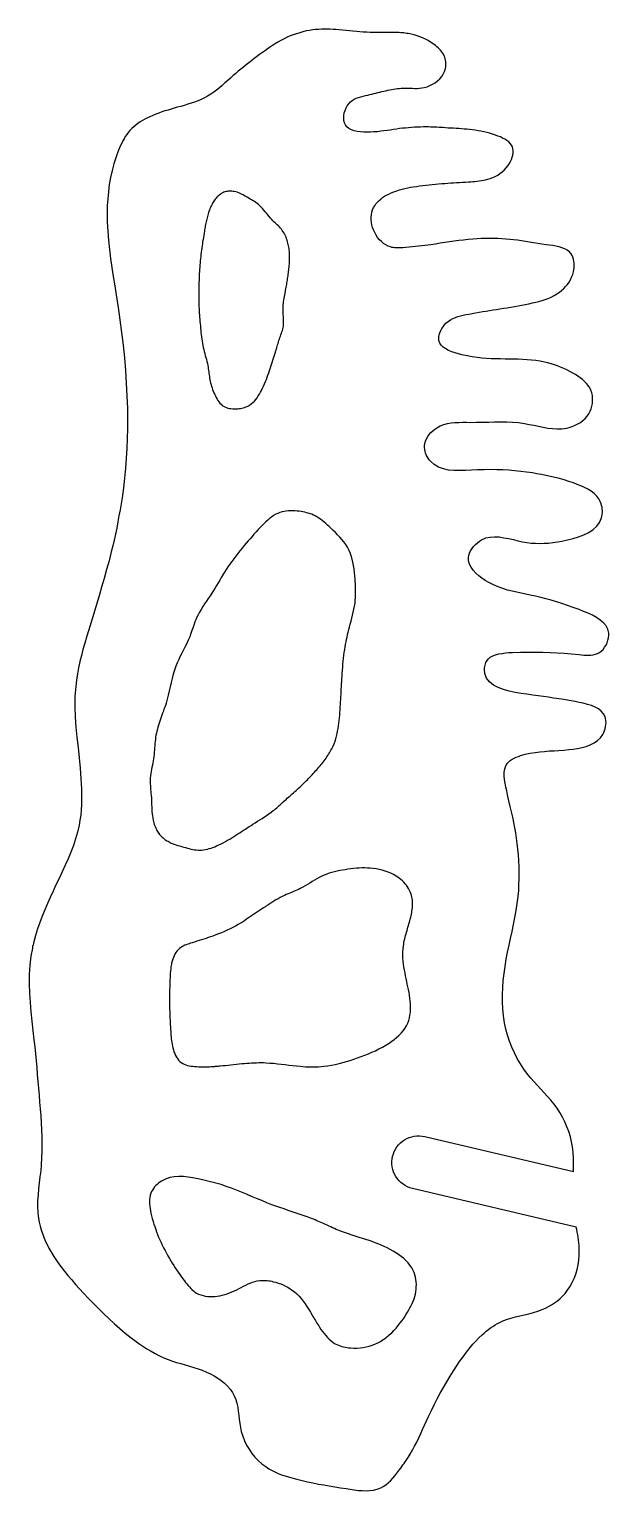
# Model space of a CAD drawing. Extents: x 0 to 940, y 0 to 559.
# Drawn here: x 692.6 to 757.6, y 393 to 556.9 of the extents above; entities that cross this region are included whole.
import ezdxf

# ---------------------------------------------------------------- set-up
doc = ezdxf.new("R2010")
doc.units = 0
doc.layers.add('CK_LEVEL_1', color=1, linetype='CONTINUOUS')

msp = doc.modelspace()

# ---------------------------------------------------------------- linework, layer by layer
at = {"layer": 'CK_LEVEL_1'}
msp.add_lwpolyline([(693.08, 454.59), (693.04, 454.41), (692.99, 454.24), (692.95, 454.06), (692.92, 453.88), (692.88, 453.7), (692.85, 453.52), (692.81, 453.34), (692.78, 453.17), (692.75, 452.99), (692.63, 451.96), (692.57, 450.93), (692.56, 449.89), (692.6, 448.84), (692.66, 447.8), (692.75, 446.74), (692.86, 445.69), (692.98, 444.64), (693.1, 443.59), (693.18, 442.81), (693.26, 442.03), (693.33, 441.26), (693.41, 440.49), (693.47, 439.71), (693.54, 438.94), (693.6, 438.17), (693.67, 437.4), (693.73, 436.62), (693.79, 435.85), (693.85, 435.07), (693.9, 434.29), (693.95, 433.51), (693.98, 432.73), (693.99, 431.94), (693.99, 431.16), (693.96, 430.38), (693.91, 429.59), (693.85, 428.92), (693.77, 428.25), (693.69, 427.57), (693.62, 426.9), (693.55, 426.23), (693.51, 425.56), (693.5, 424.9), (693.53, 424.24), (693.6, 423.58), (693.68, 423.15), (693.78, 422.72), (693.9, 422.3), (694.04, 421.88), (694.2, 421.46), (694.37, 421.05), (694.56, 420.65), (694.77, 420.25), (694.98, 419.86), (695.33, 419.29), (695.69, 418.74), (696.08, 418.21), (696.48, 417.68), (696.9, 417.17), (697.33, 416.67), (697.77, 416.18), (698.22, 415.69), (698.67, 415.21), (699.23, 414.61), (699.79, 414.03), (700.36, 413.45), (700.94, 412.88), (701.52, 412.32), (702.12, 411.77), (702.73, 411.23), (703.35, 410.71), (703.99, 410.2), (704.42, 409.87), (704.87, 409.55), (705.32, 409.24), (705.77, 408.95), (706.24, 408.67), (706.71, 408.41), (707.19, 408.16), (707.68, 407.94), (708.17, 407.74), (708.64, 407.58), (709.11, 407.43), (709.59, 407.29), (710.07, 407.15), (710.55, 407.02), (711.03, 406.87), (711.51, 406.72), (711.99, 406.54), (712.47, 406.34), (712.9, 406.14), (713.32, 405.91), (713.72, 405.66), (714.11, 405.39), (714.47, 405.09), (714.81, 404.77), (715.11, 404.43), (715.37, 404.07), (715.58, 403.68), (715.74, 403.28), (715.87, 402.85), (715.96, 402.42), (716.03, 401.97), (716.09, 401.51), (716.14, 401.05), (716.2, 400.58), (716.27, 400.12), (716.37, 399.67), (716.53, 399.14), (716.72, 398.64), (716.96, 398.15), (717.24, 397.68), (717.55, 397.23), (717.9, 396.81), (718.27, 396.42), (718.68, 396.06), (719.11, 395.74), (719.46, 395.51), (719.83, 395.31), (720.21, 395.12), (720.59, 394.95), (720.99, 394.8), (721.39, 394.67), (721.79, 394.54), (722.2, 394.43), (722.6, 394.32), (723.21, 394.17), (723.81, 394.04), (724.41, 393.91), (725.02, 393.79), (725.63, 393.68), (726.24, 393.58), (726.86, 393.48), (727.49, 393.37), (728.14, 393.27), (728.58, 393.2), (729.04, 393.14), (729.49, 393.08), (729.93, 393.05), (730.38, 393.03), (730.81, 393.05), (731.22, 393.11), (731.63, 393.2), (732.01, 393.35), (732.3, 393.51), (732.59, 393.7), (732.86, 393.92), (733.11, 394.16), (733.36, 394.43), (733.6, 394.71), (733.83, 394.99), (734.05, 395.29), (734.26, 395.58), (734.39, 395.76), (734.51, 395.93), (734.63, 396.1), (734.75, 396.27), (734.86, 396.44), (734.98, 396.61), (735.09, 396.78), (735.2, 396.96), (735.31, 397.13), (735.57, 397.58), (735.81, 398.03), (736.05, 398.5), (736.28, 398.97), (736.5, 399.44), (736.72, 399.92), (736.94, 400.4), (737.16, 400.88), (737.38, 401.35), (737.7, 402.02), (738.02, 402.68), (738.36, 403.33), (738.7, 403.98), (739.06, 404.62), (739.43, 405.25), (739.81, 405.88), (740.2, 406.5), (740.6, 407.12), (740.87, 407.52), (741.16, 407.92), (741.44, 408.32), (741.74, 408.71), (742.05, 409.09), (742.37, 409.46), (742.7, 409.82), (743.04, 410.17), (743.4, 410.51), (743.63, 410.72), (743.86, 410.92), (744.1, 411.11), (744.35, 411.29), (744.6, 411.46), (744.86, 411.63), (745.12, 411.78), (745.39, 411.92), (745.66, 412.05), (746.14, 412.24), (746.63, 412.4), (747.13, 412.54), (747.63, 412.66), (748.14, 412.77), (748.65, 412.89), (749.15, 413.02), (749.65, 413.17), (750.14, 413.35), (750.5, 413.51), (750.86, 413.69), (751.2, 413.89), (751.53, 414.11), (751.85, 414.35), (752.15, 414.61), (752.44, 414.88), (752.7, 415.17), (752.95, 415.48), (753.24, 415.91), (753.5, 416.37), (753.72, 416.84), (753.9, 417.34), (754.05, 417.85), (754.16, 418.36), (754.24, 418.88), (754.28, 419.41), (754.29, 419.93), (754.28, 420.24), (754.27, 420.54), (754.24, 420.84), (754.2, 421.13), (754.16, 421.43), (754.12, 421.73), (754.07, 422.02), (754.02, 422.32), (753.96, 422.61), (735.58, 426.92, -0.414214), (733.35, 430.53, -0.414214), (736.95, 432.76), (753.64, 428.85), (753.65, 429.09), (753.65, 429.33), (753.66, 429.57), (753.66, 429.81), (753.66, 430.05), (753.65, 430.29), (753.65, 430.53), (753.63, 430.77), (753.62, 431.01), (753.54, 431.59), (753.44, 432.17), (753.3, 432.74), (753.13, 433.31), (752.92, 433.86), (752.69, 434.41), (752.42, 434.93), (752.13, 435.44), (751.8, 435.93), (751.47, 436.38), (751.12, 436.82), (750.75, 437.24), (750.37, 437.65), (749.99, 438.06), (749.61, 438.47), (749.23, 438.88), (748.86, 439.31), (748.5, 439.74), (748.09, 440.31), (747.7, 440.9), (747.34, 441.51), (747.02, 442.14), (746.73, 442.78), (746.47, 443.44), (746.25, 444.12), (746.07, 444.8), (745.92, 445.49), (745.79, 446.28), (745.71, 447.07), (745.67, 447.86), (745.67, 448.66), (745.71, 449.46), (745.77, 450.25), (745.86, 451.05), (745.97, 451.84), (746.11, 452.63), (746.26, 453.42), (746.42, 454.2), (746.59, 454.98), (746.76, 455.75), (746.92, 456.53), (747.08, 457.31), (747.22, 458.1), (747.34, 458.88), (747.44, 459.68), (747.5, 460.34), (747.53, 461.01), (747.55, 461.67), (747.56, 462.34), (747.54, 463.01), (747.51, 463.67), (747.47, 464.33), (747.41, 464.98), (747.33, 465.62), (747.26, 466.21), (747.17, 466.8), (747.06, 467.38), (746.95, 467.97), (746.83, 468.56), (746.7, 469.16), (746.56, 469.78), (746.41, 470.42), (746.25, 471.08), (746.15, 471.51), (746.05, 471.94), (745.97, 472.38), (745.9, 472.8), (745.87, 473.21), (745.88, 473.61), (745.94, 473.98), (746.05, 474.31), (746.23, 474.61), (746.38, 474.78), (746.56, 474.93), (746.76, 475.06), (746.98, 475.18), (747.22, 475.29), (747.47, 475.39), (747.72, 475.47), (747.98, 475.55), (748.24, 475.62), (748.8, 475.74), (749.34, 475.83), (749.87, 475.9), (750.41, 475.95), (750.93, 475.99), (751.47, 476.02), (752.01, 476.05), (752.56, 476.09), (753.12, 476.14), (753.62, 476.2), (754.11, 476.27), (754.61, 476.38), (755.09, 476.51), (755.54, 476.68), (755.97, 476.89), (756.35, 477.15), (756.68, 477.47), (756.95, 477.85), (757.05, 478.05), (757.14, 478.27), (757.21, 478.49), (757.26, 478.72), (757.29, 478.95), (757.31, 479.18), (757.29, 479.4), (757.26, 479.62), (757.2, 479.82), (757.03, 480.16), (756.77, 480.46), (756.45, 480.7), (756.08, 480.91), (755.66, 481.08), (755.21, 481.22), (754.75, 481.34), (754.28, 481.44), (753.82, 481.53), (753.18, 481.65), (752.58, 481.75), (751.99, 481.85), (751.42, 481.93), (750.85, 482.02), (750.28, 482.1), (749.69, 482.18), (749.08, 482.26), (748.43, 482.35), (747.77, 482.45), (747.1, 482.56), (746.43, 482.7), (745.79, 482.87), (745.19, 483.1), (744.66, 483.38), (744.23, 483.73), (743.9, 484.16), (743.71, 484.68), (743.69, 484.83), (743.67, 484.99), (743.67, 485.14), (743.68, 485.3), (743.7, 485.46), (743.73, 485.61), (743.77, 485.76), (743.82, 485.9), (743.88, 486.03), (744.07, 486.29), (744.31, 486.5), (744.59, 486.66), (744.91, 486.79), (745.26, 486.88), (745.63, 486.94), (746.01, 486.99), (746.4, 487.02), (746.79, 487.04), (747.7, 487.07), (748.57, 487.09), (749.41, 487.09), (750.22, 487.08), (751.02, 487.05), (751.81, 487.01), (752.62, 486.95), (753.44, 486.88), (754.29, 486.8), (754.55, 486.78), (754.82, 486.75), (755.09, 486.74), (755.35, 486.74), (755.61, 486.75), (755.86, 486.78), (756.11, 486.84), (756.34, 486.92), (756.56, 487.04), (756.77, 487.2), (756.97, 487.39), (757.14, 487.62), (757.3, 487.87), (757.42, 488.13), (757.52, 488.4), (757.58, 488.68), (757.61, 488.95), (757.61, 489.22), (757.51, 489.64), (757.31, 490.03), (757.02, 490.37), (756.66, 490.68), (756.25, 490.96), (755.78, 491.21), (755.29, 491.44), (754.78, 491.65), (754.28, 491.84), (753.61, 492.09), (752.97, 492.31), (752.35, 492.52), (751.74, 492.72), (751.14, 492.9), (750.55, 493.06), (749.97, 493.21), (749.38, 493.35), (748.8, 493.48), (748.3, 493.58), (747.79, 493.68), (747.28, 493.79), (746.76, 493.91), (746.25, 494.04), (745.72, 494.2), (745.2, 494.39), (744.67, 494.62), (744.14, 494.89), (743.75, 495.12), (743.37, 495.38), (743.01, 495.65), (742.68, 495.95), (742.39, 496.27), (742.16, 496.6), (741.98, 496.95), (741.88, 497.31), (741.86, 497.68), (741.9, 497.93), (741.99, 498.19), (742.1, 498.45), (742.26, 498.69), (742.43, 498.93), (742.64, 499.15), (742.86, 499.35), (743.09, 499.52), (743.34, 499.67), (743.81, 499.88), (744.3, 499.98), (744.8, 500.02), (745.32, 499.99), (745.84, 499.91), (746.37, 499.81), (746.9, 499.69), (747.42, 499.56), (747.94, 499.45), (748.43, 499.37), (748.91, 499.31), (749.39, 499.28), (749.87, 499.27), (750.35, 499.28), (750.84, 499.31), (751.34, 499.37), (751.84, 499.44), (752.36, 499.53), (752.98, 499.66), (753.61, 499.81), (754.23, 500), (754.82, 500.23), (755.36, 500.5), (755.85, 500.82), (756.26, 501.2), (756.58, 501.63), (756.8, 502.14), (756.84, 502.32), (756.87, 502.52), (756.89, 502.72), (756.89, 502.92), (756.88, 503.12), (756.85, 503.32), (756.81, 503.51), (756.76, 503.7), (756.69, 503.88), (756.5, 504.25), (756.26, 504.57), (755.97, 504.86), (755.64, 505.11), (755.27, 505.34), (754.89, 505.55), (754.48, 505.73), (754.06, 505.89), (753.64, 506.05), (753.11, 506.22), (752.59, 506.38), (752.07, 506.53), (751.56, 506.66), (751.06, 506.79), (750.55, 506.9), (750.05, 506.99), (749.55, 507.08), (749.05, 507.17), (748.39, 507.26), (747.73, 507.35), (747.07, 507.41), (746.4, 507.47), (745.72, 507.51), (745.04, 507.53), (744.33, 507.54), (743.61, 507.53), (742.88, 507.51), (742.22, 507.48), (741.56, 507.44), (740.9, 507.43), (740.26, 507.44), (739.64, 507.5), (739.05, 507.62), (738.51, 507.82), (738.02, 508.1), (737.59, 508.49), (737.46, 508.65), (737.34, 508.82), (737.23, 509), (737.13, 509.2), (737.05, 509.39), (736.99, 509.6), (736.95, 509.8), (736.92, 510.01), (736.92, 510.22), (736.96, 510.49), (737.04, 510.75), (737.15, 511.01), (737.29, 511.25), (737.46, 511.49), (737.65, 511.7), (737.86, 511.9), (738.08, 512.08), (738.32, 512.24), (738.7, 512.44), (739.09, 512.6), (739.5, 512.7), (739.91, 512.78), (740.34, 512.82), (740.77, 512.84), (741.2, 512.85), (741.63, 512.85), (742.07, 512.84), (742.76, 512.85), (743.45, 512.86), (744.13, 512.88), (744.8, 512.9), (745.47, 512.9), (746.15, 512.89), (746.81, 512.86), (747.48, 512.81), (748.15, 512.72), (748.67, 512.62), (749.19, 512.52), (749.71, 512.41), (750.23, 512.3), (750.76, 512.21), (751.28, 512.15), (751.8, 512.12), (752.33, 512.13), (752.85, 512.2), (753.18, 512.28), (753.51, 512.38), (753.83, 512.51), (754.14, 512.66), (754.43, 512.84), (754.71, 513.04), (754.96, 513.27), (755.18, 513.53), (755.38, 513.81), (755.52, 514.08), (755.63, 514.36), (755.72, 514.66), (755.78, 514.96), (755.8, 515.26), (755.8, 515.57), (755.77, 515.87), (755.71, 516.16), (755.61, 516.44), (755.48, 516.71), (755.31, 516.97), (755.12, 517.21), (754.9, 517.44), (754.67, 517.65), (754.41, 517.85), (754.14, 518.03), (753.87, 518.21), (753.59, 518.37), (753.24, 518.56), (752.9, 518.74), (752.55, 518.9), (752.2, 519.05), (751.85, 519.18), (751.5, 519.31), (751.14, 519.42), (750.77, 519.52), (750.41, 519.6), (749.92, 519.69), (749.43, 519.77), (748.94, 519.82), (748.44, 519.87), (747.95, 519.9), (747.45, 519.92), (746.96, 519.93), (746.47, 519.94), (745.98, 519.94), (745.46, 519.95), (744.94, 519.96), (744.42, 519.97), (743.9, 520), (743.38, 520.04), (742.84, 520.1), (742.29, 520.18), (741.72, 520.29), (741.12, 520.42), (740.74, 520.52), (740.36, 520.63), (739.99, 520.76), (739.64, 520.91), (739.32, 521.08), (739.04, 521.27), (738.81, 521.49), (738.65, 521.74), (738.55, 522.01), (738.52, 522.22), (738.53, 522.44), (738.58, 522.67), (738.65, 522.9), (738.75, 523.13), (738.87, 523.36), (739.01, 523.57), (739.17, 523.77), (739.34, 523.96), (739.58, 524.17), (739.84, 524.34), (740.11, 524.49), (740.39, 524.61), (740.68, 524.71), (740.98, 524.8), (741.28, 524.87), (741.58, 524.93), (741.89, 524.98), (742.28, 525.06), (742.67, 525.12), (743.07, 525.19), (743.46, 525.26), (743.84, 525.32), (744.23, 525.39), (744.62, 525.45), (745.01, 525.51), (745.39, 525.57), (745.8, 525.64), (746.21, 525.7), (746.61, 525.77), (747.02, 525.83), (747.43, 525.9), (747.84, 525.98), (748.24, 526.05), (748.65, 526.14), (749.06, 526.23), (749.42, 526.31), (749.77, 526.41), (750.12, 526.51), (750.47, 526.63), (750.81, 526.75), (751.14, 526.9), (751.47, 527.06), (751.78, 527.24), (752.08, 527.44), (752.32, 527.63), (752.55, 527.84), (752.77, 528.06), (752.97, 528.3), (753.15, 528.56), (753.31, 528.83), (753.44, 529.11), (753.56, 529.41), (753.64, 529.72), (753.69, 529.96), (753.72, 530.21), (753.73, 530.45), (753.72, 530.69), (753.7, 530.93), (753.65, 531.15), (753.59, 531.37), (753.5, 531.57), (753.39, 531.75), (753.19, 531.98), (752.95, 532.16), (752.67, 532.31), (752.36, 532.43), (752.03, 532.52), (751.68, 532.6), (751.33, 532.66), (750.96, 532.71), (750.6, 532.76), (750.11, 532.83), (749.63, 532.91), (749.17, 532.98), (748.71, 533.05), (748.26, 533.13), (747.82, 533.19), (747.38, 533.26), (746.93, 533.32), (746.49, 533.36), (746.04, 533.4), (745.59, 533.44), (745.14, 533.46), (744.68, 533.47), (744.22, 533.47), (743.76, 533.47), (743.29, 533.45), (742.83, 533.43), (742.37, 533.4), (741.84, 533.35), (741.31, 533.29), (740.79, 533.23), (740.26, 533.15), (739.74, 533.08), (739.22, 533), (738.69, 532.92), (738.17, 532.84), (737.65, 532.76), (737.31, 532.71), (736.96, 532.67), (736.61, 532.63), (736.26, 532.59), (735.91, 532.55), (735.56, 532.52), (735.21, 532.48), (734.85, 532.46), (734.49, 532.43), (734.34, 532.43), (734.18, 532.42), (734.03, 532.41), (733.87, 532.41), (733.72, 532.42), (733.57, 532.43), (733.42, 532.45), (733.27, 532.47), (733.12, 532.51), (732.84, 532.61), (732.58, 532.74), (732.33, 532.91), (732.09, 533.11), (731.87, 533.33), (731.67, 533.58), (731.49, 533.84), (731.34, 534.12), (731.2, 534.42), (731.11, 534.7), (731.03, 534.99), (730.98, 535.27), (730.95, 535.56), (730.95, 535.85), (730.97, 536.13), (731.03, 536.41), (731.1, 536.67), (731.21, 536.93), (731.34, 537.14), (731.48, 537.35), (731.65, 537.54), (731.83, 537.72), (732.02, 537.89), (732.23, 538.05), (732.45, 538.19), (732.68, 538.33), (732.91, 538.45), (733.2, 538.59), (733.5, 538.71), (733.81, 538.82), (734.11, 538.92), (734.42, 539), (734.73, 539.08), (735.04, 539.14), (735.36, 539.2), (735.67, 539.25), (736.03, 539.31), (736.38, 539.36), (736.73, 539.41), (737.09, 539.45), (737.45, 539.49), (737.8, 539.53), (738.16, 539.56), (738.51, 539.59), (738.87, 539.62), (739.2, 539.64), (739.53, 539.66), (739.87, 539.69), (740.2, 539.71), (740.53, 539.73), (740.86, 539.75), (741.2, 539.77), (741.53, 539.79), (741.86, 539.81), (742.11, 539.83), (742.35, 539.85), (742.59, 539.87), (742.83, 539.89), (743.07, 539.92), (743.31, 539.96), (743.55, 540), (743.78, 540.05), (744.02, 540.11), (744.31, 540.2), (744.59, 540.31), (744.87, 540.43), (745.14, 540.58), (745.4, 540.74), (745.65, 540.93), (745.88, 541.14), (746.1, 541.37), (746.3, 541.63), (746.44, 541.85), (746.57, 542.08), (746.68, 542.32), (746.77, 542.57), (746.84, 542.81), (746.88, 543.05), (746.89, 543.29), (746.86, 543.52), (746.8, 543.73), (746.7, 543.94), (746.55, 544.13), (746.38, 544.3), (746.17, 544.46), (745.94, 544.6), (745.69, 544.73), (745.44, 544.85), (745.17, 544.95), (744.9, 545.05), (744.57, 545.16), (744.23, 545.26), (743.91, 545.35), (743.58, 545.42), (743.26, 545.49), (742.94, 545.55), (742.62, 545.6), (742.3, 545.64), (741.98, 545.68), (741.69, 545.71), (741.39, 545.74), (741.09, 545.76), (740.79, 545.78), (740.48, 545.8), (740.18, 545.82), (739.88, 545.84), (739.57, 545.85), (739.27, 545.87), (739.03, 545.89), (738.8, 545.9), (738.56, 545.91), (738.33, 545.93), (738.09, 545.94), (737.85, 545.95), (737.62, 545.96), (737.38, 545.97), (737.14, 545.97), (736.81, 545.97), (736.47, 545.96), (736.13, 545.95), (735.79, 545.93), (735.46, 545.91), (735.12, 545.88), (734.79, 545.85), (734.47, 545.82), (734.14, 545.78), (733.79, 545.73), (733.44, 545.68), (733.09, 545.62), (732.74, 545.57), (732.38, 545.52), (732.01, 545.48), (731.64, 545.44), (731.25, 545.41), (730.85, 545.39), (730.48, 545.38), (730.11, 545.39), (729.74, 545.41), (729.38, 545.46), (729.04, 545.53), (728.73, 545.64), (728.45, 545.78), (728.22, 545.97), (728.05, 546.2), (727.95, 546.43), (727.89, 546.68), (727.87, 546.96), (727.88, 547.25), (727.93, 547.54), (728.01, 547.82), (728.12, 548.1), (728.26, 548.35), (728.43, 548.58), (728.61, 548.77), (728.82, 548.93), (729.04, 549.07), (729.27, 549.18), (729.52, 549.28), (729.78, 549.36), (730.04, 549.43), (730.3, 549.49), (730.56, 549.55), (730.79, 549.6), (731.02, 549.66), (731.25, 549.71), (731.47, 549.77), (731.7, 549.82), (731.92, 549.88), (732.14, 549.93), (732.37, 549.98), (732.59, 550.03), (732.8, 550.08), (733.02, 550.13), (733.23, 550.17), (733.45, 550.21), (733.66, 550.24), (733.88, 550.27), (734.09, 550.3), (734.31, 550.31), (734.53, 550.33), (734.79, 550.33), (735.05, 550.32), (735.31, 550.32), (735.58, 550.31), (735.84, 550.3), (736.1, 550.3), (736.36, 550.32), (736.62, 550.35), (736.89, 550.39), (737.21, 550.48), (737.53, 550.6), (737.84, 550.75), (738.13, 550.93), (738.4, 551.13), (738.65, 551.37), (738.86, 551.62), (739.04, 551.9), (739.18, 552.2), (739.24, 552.38), (739.29, 552.55), (739.32, 552.73), (739.33, 552.91), (739.34, 553.09), (739.32, 553.27), (739.3, 553.45), (739.26, 553.62), (739.21, 553.79), (739.14, 553.96), (739.05, 554.13), (738.95, 554.28), (738.84, 554.43), (738.72, 554.58), (738.59, 554.72), (738.46, 554.85), (738.32, 554.97), (738.17, 555.1), (737.9, 555.3), (737.62, 555.49), (737.33, 555.67), (737.03, 555.82), (736.72, 555.96), (736.41, 556.09), (736.1, 556.2), (735.78, 556.29), (735.45, 556.37), (735.28, 556.4), (735.11, 556.44), (734.94, 556.46), (734.77, 556.49), (734.6, 556.51), (734.43, 556.52), (734.26, 556.54), (734.08, 556.55), (733.91, 556.56), (733.57, 556.57), (733.23, 556.58), (732.89, 556.58), (732.55, 556.58), (732.21, 556.57), (731.87, 556.57), (731.52, 556.57), (731.18, 556.57), (730.84, 556.58), (730.45, 556.59), (730.06, 556.61), (729.67, 556.64), (729.29, 556.68), (728.9, 556.71), (728.51, 556.75), (728.12, 556.79), (727.73, 556.82), (727.33, 556.86), (727.01, 556.88), (726.68, 556.9), (726.35, 556.92), (726.02, 556.93), (725.7, 556.93), (725.37, 556.92), (725.04, 556.91), (724.71, 556.88), (724.39, 556.85), (724.02, 556.79), (723.65, 556.73), (723.28, 556.64), (722.92, 556.54), (722.56, 556.43), (722.2, 556.31), (721.85, 556.17), (721.5, 556.02), (721.16, 555.86), (720.8, 555.67), (720.45, 555.47), (720.1, 555.25), (719.75, 555.03), (719.41, 554.8), (719.08, 554.56), (718.75, 554.32), (718.42, 554.08), (718.09, 553.83), (717.79, 553.61), (717.5, 553.38), (717.2, 553.15), (716.9, 552.92), (716.61, 552.69), (716.32, 552.45), (716.03, 552.22), (715.74, 551.97), (715.45, 551.73), (715.15, 551.45), (714.84, 551.18), (714.53, 550.9), (714.22, 550.63), (713.91, 550.36), (713.6, 550.1), (713.27, 549.86), (712.94, 549.63), (712.59, 549.41), (712.24, 549.22), (711.88, 549.05), (711.51, 548.9), (711.13, 548.76), (710.75, 548.63), (710.36, 548.51), (709.97, 548.39), (709.58, 548.28), (709.18, 548.17), (708.83, 548.08), (708.48, 547.98), (708.14, 547.87), (707.79, 547.77), (707.45, 547.65), (707.11, 547.53), (706.77, 547.4), (706.43, 547.27), (706.1, 547.12), (705.83, 546.99), (705.55, 546.84), (705.29, 546.69), (705.03, 546.53), (704.77, 546.36), (704.53, 546.17), (704.29, 545.98), (704.07, 545.78), (703.86, 545.56), (703.68, 545.34), (703.51, 545.12), (703.35, 544.89), (703.21, 544.65), (703.07, 544.4), (702.94, 544.14), (702.81, 543.89), (702.7, 543.63), (702.59, 543.36), (702.31, 542.61), (702.06, 541.84), (701.86, 541.07), (701.69, 540.29), (701.55, 539.5), (701.45, 538.71), (701.37, 537.92), (701.33, 537.12), (701.31, 536.32), (701.33, 535.3), (701.38, 534.28), (701.46, 533.26), (701.57, 532.24), (701.7, 531.22), (701.84, 530.2), (702, 529.19), (702.16, 528.17), (702.32, 527.16), (702.53, 525.74), (702.73, 524.33), (702.92, 522.91), (703.09, 521.49), (703.24, 520.07), (703.36, 518.65), (703.46, 517.23), (703.53, 515.81), (703.58, 514.38), (703.59, 513.27), (703.59, 512.16), (703.56, 511.04), (703.51, 509.93), (703.45, 508.82), (703.36, 507.71), (703.25, 506.6), (703.13, 505.49), (702.98, 504.39), (702.87, 503.71), (702.76, 503.03), (702.64, 502.35), (702.52, 501.67), (702.38, 500.99), (702.24, 500.32), (702.09, 499.65), (701.94, 498.98), (701.77, 498.31), (701.52, 497.32), (701.25, 496.33), (700.98, 495.35), (700.69, 494.36), (700.4, 493.38), (700.1, 492.4), (699.8, 491.42), (699.5, 490.43), (699.2, 489.45), (699, 488.76), (698.8, 488.08), (698.6, 487.39), (698.42, 486.7), (698.25, 486.01), (698.1, 485.32), (697.97, 484.63), (697.86, 483.93), (697.78, 483.24), (697.7, 482.1), (697.69, 480.96), (697.73, 479.82), (697.81, 478.68), (697.92, 477.53), (698.04, 476.38), (698.16, 475.22), (698.28, 474.07), (698.37, 472.91), (698.41, 472.32), (698.44, 471.73), (698.45, 471.14), (698.45, 470.55), (698.43, 469.96), (698.4, 469.38), (698.34, 468.8), (698.26, 468.23), (698.16, 467.66), (697.99, 466.89), (697.77, 466.13), (697.52, 465.38), (697.23, 464.64), (696.93, 463.9), (696.6, 463.17), (696.26, 462.43), (695.91, 461.71), (695.56, 460.98), (695.24, 460.28), (694.91, 459.58), (694.6, 458.87), (694.3, 458.17), (694.01, 457.46), (693.75, 456.75), (693.5, 456.03), (693.28, 455.31), (693.08, 454.59)], format="xyb", close=True, dxfattribs=at)
for points in [[(711.68, 530), (711.67, 529.76), (711.65, 529.51), (711.64, 529.27), (711.63, 529.03), (711.62, 528.78), (711.61, 528.54), (711.6, 528.29), (711.6, 528.05), (711.59, 527.81), (711.59, 527.56), (711.59, 527.32), (711.59, 527.07), (711.59, 526.83), (711.59, 526.58), (711.6, 526.34), (711.6, 526.09), (711.61, 525.85), (711.62, 525.6), (711.64, 525.36), (711.65, 525.12), (711.67, 524.87), (711.68, 524.63), (711.7, 524.38), (711.72, 524.14), (711.74, 523.9), (711.77, 523.65), (711.79, 523.41), (711.81, 523.16), (711.84, 522.92), (711.86, 522.68), (711.89, 522.44), (711.93, 522.19), (711.96, 521.95), (712, 521.71), (712.05, 521.47), (712.1, 521.24), (712.15, 521.01), (712.21, 520.79), (712.27, 520.56), (712.33, 520.34), (712.39, 520.11), (712.45, 519.89), (712.51, 519.66), (712.56, 519.44), (712.6, 519.21), (712.63, 519.04), (712.66, 518.86), (712.69, 518.68), (712.71, 518.51), (712.73, 518.33), (712.76, 518.16), (712.78, 517.98), (712.81, 517.81), (712.84, 517.63), (712.88, 517.44), (712.92, 517.26), (712.97, 517.07), (713.03, 516.89), (713.09, 516.7), (713.15, 516.52), (713.22, 516.34), (713.3, 516.16), (713.38, 515.97), (713.46, 515.8), (713.55, 515.63), (713.65, 515.46), (713.75, 515.3), (713.85, 515.15), (713.97, 515), (714.1, 514.87), (714.23, 514.75), (714.38, 514.65), (714.53, 514.57), (714.69, 514.5), (714.86, 514.44), (715.03, 514.4), (715.21, 514.38), (715.4, 514.36), (715.58, 514.36), (715.77, 514.36), (715.96, 514.37), (716.12, 514.39), (716.28, 514.41), (716.43, 514.44), (716.58, 514.48), (716.73, 514.52), (716.88, 514.58), (717.02, 514.63), (717.16, 514.7), (717.29, 514.78), (717.48, 514.91), (717.66, 515.06), (717.83, 515.22), (717.99, 515.4), (718.13, 515.59), (718.27, 515.8), (718.4, 516), (718.52, 516.22), (718.64, 516.43), (718.76, 516.68), (718.87, 516.92), (718.98, 517.16), (719.08, 517.41), (719.18, 517.66), (719.27, 517.9), (719.36, 518.15), (719.45, 518.4), (719.53, 518.65), (719.61, 518.88), (719.69, 519.11), (719.77, 519.34), (719.84, 519.57), (719.92, 519.8), (719.99, 520.03), (720.06, 520.26), (720.13, 520.5), (720.2, 520.73), (720.25, 520.89), (720.3, 521.05), (720.34, 521.22), (720.39, 521.38), (720.44, 521.54), (720.49, 521.7), (720.54, 521.86), (720.59, 522.03), (720.65, 522.19), (720.7, 522.35), (720.76, 522.51), (720.82, 522.67), (720.88, 522.83), (720.93, 522.99), (720.98, 523.15), (721.03, 523.31), (721.06, 523.48), (721.09, 523.64), (721.11, 523.85), (721.12, 524.07), (721.12, 524.28), (721.11, 524.5), (721.09, 524.72), (721.08, 524.93), (721.06, 525.15), (721.05, 525.37), (721.05, 525.59), (721.05, 525.78), (721.07, 525.98), (721.09, 526.18), (721.11, 526.37), (721.14, 526.57), (721.17, 526.76), (721.21, 526.96), (721.25, 527.15), (721.28, 527.34), (721.31, 527.5), (721.34, 527.67), (721.37, 527.83), (721.4, 527.99), (721.43, 528.15), (721.46, 528.31), (721.48, 528.48), (721.51, 528.64), (721.54, 528.8), (721.56, 528.96), (721.59, 529.12), (721.61, 529.28), (721.64, 529.45), (721.66, 529.61), (721.68, 529.77), (721.7, 529.93), (721.72, 530.1), (721.74, 530.26), (721.75, 530.42), (721.77, 530.58), (721.78, 530.74), (721.79, 530.9), (721.79, 531.06), (721.79, 531.22), (721.79, 531.38), (721.79, 531.54), (721.78, 531.7), (721.78, 531.86), (721.76, 532.02), (721.75, 532.17), (721.73, 532.33), (721.7, 532.48), (721.67, 532.64), (721.64, 532.79), (721.6, 532.94), (721.56, 533.09), (721.51, 533.26), (721.45, 533.43), (721.39, 533.6), (721.32, 533.76), (721.24, 533.92), (721.16, 534.07), (721.07, 534.22), (720.97, 534.36), (720.87, 534.5), (720.76, 534.63), (720.65, 534.76), (720.53, 534.88), (720.41, 534.99), (720.28, 535.11), (720.16, 535.23), (720.03, 535.34), (719.91, 535.46), (719.79, 535.58), (719.64, 535.75), (719.49, 535.93), (719.34, 536.11), (719.2, 536.29), (719.06, 536.47), (718.91, 536.65), (718.76, 536.82), (718.61, 536.99), (718.44, 537.14), (718.3, 537.27), (718.16, 537.38), (718.01, 537.49), (717.85, 537.6), (717.69, 537.7), (717.53, 537.8), (717.37, 537.89), (717.2, 537.99), (717.04, 538.08), (716.88, 538.17), (716.72, 538.26), (716.56, 538.35), (716.4, 538.43), (716.24, 538.51), (716.08, 538.58), (715.91, 538.64), (715.74, 538.69), (715.56, 538.73), (715.44, 538.75), (715.31, 538.77), (715.18, 538.77), (715.04, 538.77), (714.91, 538.76), (714.78, 538.75), (714.66, 538.72), (714.53, 538.69), (714.41, 538.65), (714.3, 538.6), (714.19, 538.54), (714.09, 538.48), (713.98, 538.41), (713.89, 538.33), (713.79, 538.25), (713.7, 538.17), (713.62, 538.08), (713.54, 537.99), (713.45, 537.88), (713.37, 537.77), (713.29, 537.66), (713.22, 537.54), (713.15, 537.42), (713.08, 537.3), (713.02, 537.18), (712.96, 537.05), (712.91, 536.93), (712.85, 536.79), (712.79, 536.65), (712.74, 536.51), (712.69, 536.36), (712.65, 536.22), (712.6, 536.08), (712.56, 535.93), (712.52, 535.78), (712.48, 535.64), (712.45, 535.49), (712.42, 535.34), (712.38, 535.19), (712.36, 535.04), (712.33, 534.89), (712.3, 534.74), (712.27, 534.59), (712.25, 534.43), (712.22, 534.28), (712.19, 534.05), (712.15, 533.81), (712.11, 533.58), (712.07, 533.34), (712.03, 533.11), (712, 532.87), (711.96, 532.64), (711.93, 532.4), (711.9, 532.16), (711.87, 531.92), (711.84, 531.68), (711.81, 531.44), (711.79, 531.2), (711.76, 530.96), (711.74, 530.72), (711.72, 530.48), (711.7, 530.24), (711.68, 530)], [(727.53, 481.78), (727.54, 482.07), (727.56, 482.35), (727.57, 482.64), (727.59, 482.93), (727.61, 483.22), (727.62, 483.51), (727.64, 483.8), (727.66, 484.09), (727.68, 484.38), (727.7, 484.71), (727.72, 485.05), (727.75, 485.38), (727.78, 485.72), (727.81, 486.05), (727.84, 486.38), (727.88, 486.72), (727.93, 487.05), (727.98, 487.38), (728.02, 487.66), (728.07, 487.94), (728.13, 488.22), (728.18, 488.49), (728.24, 488.77), (728.3, 489.05), (728.37, 489.33), (728.44, 489.6), (728.51, 489.88), (728.6, 490.22), (728.68, 490.55), (728.77, 490.89), (728.86, 491.23), (728.94, 491.56), (729.01, 491.9), (729.07, 492.24), (729.13, 492.58), (729.16, 492.92), (729.18, 493.17), (729.2, 493.43), (729.2, 493.69), (729.2, 493.95), (729.19, 494.21), (729.18, 494.47), (729.17, 494.73), (729.15, 494.99), (729.13, 495.25), (729.1, 495.64), (729.07, 496.02), (729.03, 496.4), (728.97, 496.78), (728.9, 497.16), (728.82, 497.52), (728.71, 497.88), (728.59, 498.23), (728.44, 498.56), (728.27, 498.86), (728.09, 499.15), (727.88, 499.43), (727.66, 499.7), (727.43, 499.97), (727.18, 500.22), (726.93, 500.48), (726.67, 500.73), (726.41, 500.97), (726.22, 501.15), (726.04, 501.32), (725.85, 501.49), (725.66, 501.66), (725.46, 501.82), (725.27, 501.97), (725.06, 502.11), (724.85, 502.24), (724.64, 502.36), (724.46, 502.45), (724.27, 502.53), (724.08, 502.6), (723.88, 502.66), (723.68, 502.71), (723.48, 502.76), (723.28, 502.8), (723.07, 502.84), (722.86, 502.87), (722.62, 502.9), (722.37, 502.92), (722.13, 502.93), (721.89, 502.93), (721.64, 502.92), (721.4, 502.9), (721.17, 502.86), (720.94, 502.81), (720.71, 502.74), (720.46, 502.64), (720.23, 502.53), (719.99, 502.39), (719.77, 502.23), (719.55, 502.07), (719.34, 501.89), (719.13, 501.7), (718.93, 501.51), (718.73, 501.32), (718.49, 501.07), (718.25, 500.82), (718.02, 500.57), (717.79, 500.31), (717.57, 500.06), (717.35, 499.8), (717.13, 499.54), (716.91, 499.28), (716.69, 499.02), (716.46, 498.73), (716.22, 498.44), (715.98, 498.15), (715.75, 497.85), (715.52, 497.55), (715.29, 497.25), (715.07, 496.95), (714.86, 496.64), (714.65, 496.33), (714.47, 496.04), (714.29, 495.75), (714.11, 495.45), (713.94, 495.16), (713.77, 494.86), (713.59, 494.56), (713.42, 494.27), (713.24, 493.98), (713.06, 493.69), (712.86, 493.38), (712.66, 493.08), (712.45, 492.78), (712.25, 492.48), (712.05, 492.18), (711.86, 491.87), (711.68, 491.56), (711.51, 491.25), (711.35, 490.93), (711.25, 490.7), (711.16, 490.46), (711.08, 490.23), (710.99, 489.99), (710.91, 489.76), (710.83, 489.52), (710.75, 489.28), (710.67, 489.04), (710.58, 488.81), (710.42, 488.43), (710.25, 488.06), (710.07, 487.7), (709.89, 487.33), (709.7, 486.97), (709.52, 486.61), (709.34, 486.24), (709.17, 485.87), (709.02, 485.5), (708.86, 485.05), (708.73, 484.59), (708.6, 484.13), (708.49, 483.66), (708.38, 483.2), (708.28, 482.73), (708.17, 482.26), (708.05, 481.8), (707.92, 481.34), (707.85, 481.11), (707.77, 480.89), (707.69, 480.67), (707.62, 480.44), (707.54, 480.22), (707.45, 480), (707.37, 479.78), (707.3, 479.56), (707.22, 479.33), (707.14, 479.11), (707.07, 478.89), (707.01, 478.67), (706.95, 478.44), (706.89, 478.21), (706.84, 477.99), (706.79, 477.76), (706.75, 477.53), (706.72, 477.3), (706.69, 477.06), (706.67, 476.82), (706.65, 476.58), (706.63, 476.34), (706.62, 476.1), (706.6, 475.85), (706.58, 475.61), (706.56, 475.37), (706.52, 475.13), (706.48, 474.89), (706.44, 474.65), (706.39, 474.41), (706.34, 474.17), (706.29, 473.93), (706.24, 473.69), (706.2, 473.46), (706.17, 473.22), (706.14, 472.98), (706.13, 472.76), (706.13, 472.54), (706.14, 472.32), (706.16, 472.1), (706.17, 471.88), (706.19, 471.66), (706.21, 471.44), (706.23, 471.22), (706.25, 471), (706.27, 470.75), (706.28, 470.49), (706.29, 470.23), (706.3, 469.97), (706.31, 469.72), (706.32, 469.46), (706.34, 469.21), (706.36, 468.95), (706.39, 468.7), (706.42, 468.54), (706.45, 468.38), (706.48, 468.23), (706.52, 468.07), (706.56, 467.92), (706.6, 467.76), (706.66, 467.61), (706.72, 467.46), (706.78, 467.32), (706.84, 467.2), (706.9, 467.08), (706.97, 466.97), (707.05, 466.85), (707.12, 466.74), (707.2, 466.64), (707.29, 466.53), (707.38, 466.44), (707.47, 466.34), (707.58, 466.25), (707.68, 466.16), (707.79, 466.08), (707.9, 466), (708.02, 465.93), (708.14, 465.86), (708.26, 465.79), (708.38, 465.73), (708.5, 465.67), (708.65, 465.61), (708.81, 465.55), (708.96, 465.49), (709.12, 465.44), (709.27, 465.39), (709.43, 465.35), (709.59, 465.3), (709.75, 465.26), (709.91, 465.21), (710.11, 465.16), (710.31, 465.1), (710.51, 465.05), (710.71, 465), (710.91, 464.96), (711.11, 464.92), (711.31, 464.9), (711.51, 464.88), (711.72, 464.87), (711.93, 464.88), (712.14, 464.9), (712.35, 464.94), (712.56, 464.98), (712.77, 465.04), (712.98, 465.1), (713.19, 465.17), (713.39, 465.25), (713.59, 465.34), (713.85, 465.46), (714.1, 465.58), (714.35, 465.71), (714.59, 465.84), (714.83, 465.98), (715.07, 466.12), (715.3, 466.27), (715.54, 466.41), (715.77, 466.56), (715.98, 466.7), (716.19, 466.83), (716.4, 466.97), (716.61, 467.11), (716.82, 467.24), (717.03, 467.38), (717.25, 467.51), (717.46, 467.65), (717.67, 467.78), (717.93, 467.94), (718.19, 468.11), (718.45, 468.27), (718.71, 468.43), (718.96, 468.6), (719.21, 468.76), (719.46, 468.94), (719.71, 469.12), (719.95, 469.3), (720.08, 469.41), (720.21, 469.52), (720.34, 469.63), (720.47, 469.74), (720.6, 469.86), (720.73, 469.97), (720.85, 470.08), (720.98, 470.2), (721.11, 470.31), (721.25, 470.44), (721.39, 470.56), (721.53, 470.69), (721.67, 470.81), (721.81, 470.93), (721.95, 471.06), (722.09, 471.18), (722.23, 471.3), (722.37, 471.43), (722.51, 471.56), (722.65, 471.69), (722.8, 471.82), (722.94, 471.95), (723.08, 472.09), (723.22, 472.22), (723.36, 472.36), (723.5, 472.49), (723.64, 472.63), (723.78, 472.76), (723.91, 472.9), (724.05, 473.04), (724.18, 473.18), (724.32, 473.32), (724.45, 473.46), (724.58, 473.6), (724.71, 473.75), (724.84, 473.89), (724.96, 474.03), (725.08, 474.17), (725.2, 474.31), (725.32, 474.46), (725.43, 474.6), (725.55, 474.75), (725.66, 474.9), (725.77, 475.05), (725.88, 475.2), (725.98, 475.34), (726.07, 475.48), (726.17, 475.62), (726.26, 475.77), (726.35, 475.92), (726.43, 476.07), (726.52, 476.22), (726.59, 476.37), (726.67, 476.52), (726.78, 476.8), (726.89, 477.08), (726.98, 477.36), (727.05, 477.65), (727.12, 477.94), (727.18, 478.23), (727.24, 478.53), (727.28, 478.82), (727.32, 479.12), (727.36, 479.42), (727.39, 479.71), (727.41, 480.01), (727.44, 480.3), (727.46, 480.6), (727.48, 480.89), (727.49, 481.19), (727.51, 481.48), (727.53, 481.78)], [(725.63, 440.64), (726.06, 440.69), (726.48, 440.76), (726.91, 440.85), (727.34, 440.94), (727.76, 441.05), (728.18, 441.17), (728.59, 441.3), (729.01, 441.44), (729.42, 441.58), (729.83, 441.73), (730.23, 441.88), (730.64, 442.04), (731.03, 442.21), (731.43, 442.38), (731.82, 442.58), (732.2, 442.78), (732.58, 443), (732.96, 443.24), (733.25, 443.44), (733.53, 443.64), (733.8, 443.87), (734.06, 444.1), (734.3, 444.34), (734.52, 444.6), (734.72, 444.87), (734.9, 445.16), (735.05, 445.46), (735.16, 445.75), (735.24, 446.05), (735.3, 446.35), (735.34, 446.67), (735.36, 446.99), (735.37, 447.31), (735.35, 447.63), (735.33, 447.96), (735.29, 448.28), (735.25, 448.6), (735.19, 448.91), (735.13, 449.23), (735.07, 449.54), (735, 449.85), (734.93, 450.16), (734.87, 450.47), (734.8, 450.78), (734.74, 451.1), (734.67, 451.43), (734.62, 451.77), (734.57, 452.1), (734.54, 452.44), (734.51, 452.78), (734.5, 453.12), (734.5, 453.46), (734.52, 453.8), (734.56, 454.13), (734.59, 454.33), (734.62, 454.52), (734.66, 454.72), (734.71, 454.91), (734.75, 455.1), (734.8, 455.29), (734.86, 455.49), (734.91, 455.68), (734.97, 455.87), (735.02, 456.05), (735.07, 456.23), (735.13, 456.42), (735.18, 456.6), (735.23, 456.78), (735.28, 456.97), (735.33, 457.15), (735.38, 457.34), (735.42, 457.52), (735.46, 457.7), (735.49, 457.87), (735.52, 458.04), (735.55, 458.22), (735.57, 458.39), (735.59, 458.57), (735.59, 458.74), (735.59, 458.92), (735.59, 459.09), (735.57, 459.27), (735.55, 459.44), (735.51, 459.61), (735.47, 459.78), (735.42, 459.94), (735.36, 460.11), (735.3, 460.27), (735.22, 460.42), (735.14, 460.57), (735.03, 460.76), (734.9, 460.94), (734.76, 461.11), (734.61, 461.27), (734.46, 461.42), (734.29, 461.57), (734.12, 461.71), (733.94, 461.84), (733.76, 461.96), (733.46, 462.13), (733.15, 462.28), (732.84, 462.41), (732.52, 462.52), (732.19, 462.62), (731.86, 462.7), (731.52, 462.76), (731.18, 462.81), (730.84, 462.84), (730.53, 462.86), (730.22, 462.87), (729.9, 462.87), (729.59, 462.86), (729.28, 462.84), (728.96, 462.81), (728.65, 462.77), (728.34, 462.73), (728.03, 462.68), (727.72, 462.64), (727.42, 462.58), (727.12, 462.52), (726.83, 462.45), (726.53, 462.37), (726.24, 462.29), (725.95, 462.19), (725.67, 462.08), (725.4, 461.96), (725.12, 461.82), (724.85, 461.67), (724.59, 461.51), (724.32, 461.35), (724.06, 461.18), (723.8, 461.02), (723.53, 460.86), (723.26, 460.71), (722.99, 460.56), (722.8, 460.47), (722.6, 460.38), (722.4, 460.3), (722.21, 460.22), (722.01, 460.14), (721.81, 460.06), (721.61, 459.98), (721.41, 459.89), (721.22, 459.8), (720.97, 459.68), (720.73, 459.56), (720.49, 459.43), (720.26, 459.29), (720.02, 459.15), (719.79, 459), (719.56, 458.86), (719.33, 458.71), (719.1, 458.56), (718.99, 458.49), (718.87, 458.41), (718.75, 458.34), (718.64, 458.26), (718.52, 458.19), (718.41, 458.11), (718.29, 458.04), (718.18, 457.96), (718.07, 457.89), (717.84, 457.73), (717.62, 457.58), (717.39, 457.42), (717.17, 457.27), (716.94, 457.12), (716.72, 456.96), (716.49, 456.81), (716.26, 456.67), (716.02, 456.53), (715.72, 456.36), (715.41, 456.19), (715.1, 456.04), (714.79, 455.89), (714.47, 455.75), (714.15, 455.61), (713.82, 455.48), (713.5, 455.36), (713.17, 455.24), (712.92, 455.15), (712.66, 455.06), (712.41, 454.98), (712.15, 454.89), (711.9, 454.81), (711.64, 454.73), (711.38, 454.65), (711.12, 454.57), (710.85, 454.49), (710.68, 454.44), (710.52, 454.38), (710.35, 454.33), (710.18, 454.26), (710.02, 454.2), (709.86, 454.12), (709.71, 454.04), (709.57, 453.95), (709.44, 453.85), (709.29, 453.71), (709.15, 453.56), (709.03, 453.39), (708.92, 453.21), (708.83, 453.02), (708.74, 452.83), (708.67, 452.63), (708.6, 452.42), (708.55, 452.21), (708.52, 452.08), (708.5, 451.94), (708.47, 451.8), (708.46, 451.66), (708.44, 451.53), (708.43, 451.39), (708.41, 451.25), (708.4, 451.11), (708.39, 450.98), (708.38, 450.76), (708.37, 450.55), (708.36, 450.34), (708.35, 450.12), (708.34, 449.91), (708.33, 449.69), (708.33, 449.48), (708.32, 449.26), (708.32, 449.05), (708.31, 448.8), (708.31, 448.55), (708.31, 448.3), (708.31, 448.04), (708.31, 447.79), (708.31, 447.54), (708.32, 447.29), (708.32, 447.04), (708.33, 446.79), (708.34, 446.54), (708.35, 446.29), (708.36, 446.04), (708.37, 445.79), (708.39, 445.54), (708.4, 445.29), (708.42, 445.04), (708.43, 444.79), (708.45, 444.55), (708.46, 444.34), (708.47, 444.13), (708.49, 443.93), (708.51, 443.72), (708.53, 443.52), (708.56, 443.31), (708.59, 443.1), (708.64, 442.89), (708.69, 442.69), (708.74, 442.47), (708.81, 442.26), (708.89, 442.06), (708.99, 441.86), (709.09, 441.67), (709.2, 441.49), (709.33, 441.33), (709.48, 441.18), (709.63, 441.05), (709.79, 440.95), (709.96, 440.86), (710.15, 440.79), (710.33, 440.74), (710.53, 440.69), (710.73, 440.66), (710.93, 440.63), (711.13, 440.61), (711.34, 440.6), (711.55, 440.59), (711.76, 440.58), (711.97, 440.57), (712.18, 440.57), (712.39, 440.57), (712.59, 440.58), (712.8, 440.59), (713, 440.6), (713.21, 440.61), (713.3, 440.62), (713.38, 440.62), (713.47, 440.63), (713.56, 440.64), (713.65, 440.64), (713.73, 440.65), (713.82, 440.66), (713.91, 440.67), (714, 440.68), (714.3, 440.71), (714.6, 440.74), (714.91, 440.77), (715.21, 440.8), (715.51, 440.84), (715.82, 440.87), (716.12, 440.9), (716.42, 440.93), (716.73, 440.96), (716.99, 440.98), (717.26, 441), (717.53, 441.01), (717.79, 441.03), (718.06, 441.03), (718.33, 441.04), (718.59, 441.04), (718.86, 441.04), (719.13, 441.03), (719.56, 441), (719.99, 440.97), (720.42, 440.92), (720.85, 440.88), (721.28, 440.82), (721.71, 440.77), (722.14, 440.72), (722.57, 440.67), (723, 440.63), (723.29, 440.61), (723.58, 440.59), (723.88, 440.58), (724.17, 440.57), (724.46, 440.57), (724.75, 440.58), (725.04, 440.59), (725.34, 440.61), (725.63, 440.64)], [(723.88, 423.7), (723.43, 423.87), (722.98, 424.03), (722.52, 424.18), (722.07, 424.33), (721.62, 424.48), (721.16, 424.64), (720.71, 424.79), (720.26, 424.95), (719.8, 425.11), (719.23, 425.34), (718.66, 425.57), (718.09, 425.81), (717.52, 426.05), (716.95, 426.29), (716.39, 426.52), (715.82, 426.75), (715.25, 426.97), (714.68, 427.17), (714.39, 427.27), (714.1, 427.36), (713.81, 427.44), (713.51, 427.53), (713.22, 427.61), (712.92, 427.69), (712.62, 427.76), (712.31, 427.83), (712, 427.91), (711.48, 428.02), (710.94, 428.12), (710.41, 428.21), (709.88, 428.26), (709.35, 428.27), (708.84, 428.24), (708.34, 428.15), (707.86, 427.99), (707.4, 427.76), (707.23, 427.65), (707.07, 427.53), (706.92, 427.39), (706.77, 427.25), (706.63, 427.1), (706.51, 426.93), (706.4, 426.76), (706.3, 426.59), (706.22, 426.41), (706.15, 426.17), (706.1, 425.93), (706.07, 425.69), (706.06, 425.44), (706.07, 425.18), (706.1, 424.93), (706.14, 424.67), (706.18, 424.42), (706.23, 424.17), (706.3, 423.85), (706.38, 423.55), (706.47, 423.24), (706.56, 422.94), (706.65, 422.65), (706.76, 422.35), (706.86, 422.06), (706.98, 421.77), (707.09, 421.49), (707.23, 421.18), (707.36, 420.88), (707.5, 420.57), (707.65, 420.27), (707.81, 419.97), (707.96, 419.68), (708.12, 419.38), (708.29, 419.09), (708.46, 418.81), (708.62, 418.55), (708.78, 418.3), (708.94, 418.05), (709.11, 417.8), (709.28, 417.55), (709.45, 417.3), (709.63, 417.06), (709.81, 416.81), (709.99, 416.57), (710.12, 416.39), (710.26, 416.22), (710.4, 416.05), (710.54, 415.89), (710.69, 415.73), (710.84, 415.58), (711, 415.44), (711.17, 415.32), (711.35, 415.2), (711.58, 415.09), (711.82, 414.99), (712.07, 414.92), (712.32, 414.86), (712.59, 414.82), (712.85, 414.81), (713.12, 414.8), (713.39, 414.82), (713.65, 414.85), (713.94, 414.89), (714.23, 414.96), (714.51, 415.03), (714.78, 415.13), (715.05, 415.23), (715.32, 415.34), (715.59, 415.46), (715.85, 415.58), (716.11, 415.71), (716.36, 415.84), (716.62, 415.97), (716.87, 416.1), (717.12, 416.22), (717.38, 416.33), (717.64, 416.42), (717.9, 416.51), (718.16, 416.57), (718.43, 416.61), (718.6, 416.63), (718.77, 416.63), (718.93, 416.63), (719.1, 416.62), (719.27, 416.61), (719.44, 416.58), (719.61, 416.56), (719.78, 416.52), (719.95, 416.48), (720.24, 416.41), (720.52, 416.32), (720.8, 416.22), (721.07, 416.11), (721.34, 415.98), (721.6, 415.85), (721.85, 415.69), (722.09, 415.53), (722.32, 415.35), (722.59, 415.11), (722.85, 414.85), (723.09, 414.58), (723.32, 414.29), (723.53, 413.99), (723.74, 413.68), (723.94, 413.37), (724.13, 413.05), (724.32, 412.73), (724.41, 412.58), (724.5, 412.43), (724.59, 412.27), (724.68, 412.12), (724.77, 411.97), (724.86, 411.82), (724.96, 411.67), (725.05, 411.52), (725.15, 411.37), (725.31, 411.13), (725.48, 410.89), (725.65, 410.66), (725.84, 410.43), (726.03, 410.22), (726.24, 410.02), (726.45, 409.83), (726.68, 409.66), (726.92, 409.52), (727.09, 409.43), (727.27, 409.35), (727.46, 409.28), (727.65, 409.22), (727.84, 409.17), (728.03, 409.13), (728.23, 409.09), (728.43, 409.07), (728.63, 409.05), (728.99, 409.03), (729.34, 409.04), (729.69, 409.06), (730.03, 409.1), (730.38, 409.17), (730.72, 409.25), (731.05, 409.36), (731.37, 409.48), (731.68, 409.63), (731.84, 409.71), (731.99, 409.79), (732.14, 409.88), (732.29, 409.98), (732.43, 410.08), (732.57, 410.18), (732.71, 410.29), (732.85, 410.4), (732.98, 410.51), (733.25, 410.76), (733.5, 411.01), (733.75, 411.28), (733.99, 411.56), (734.21, 411.85), (734.43, 412.14), (734.63, 412.44), (734.83, 412.75), (735.02, 413.07), (735.16, 413.31), (735.3, 413.55), (735.43, 413.8), (735.54, 414.05), (735.65, 414.3), (735.75, 414.56), (735.83, 414.82), (735.9, 415.09), (735.96, 415.36), (735.99, 415.63), (736.01, 415.9), (736.02, 416.17), (736, 416.45), (735.97, 416.72), (735.92, 416.99), (735.85, 417.25), (735.76, 417.5), (735.66, 417.75), (735.49, 418.05), (735.3, 418.34), (735.08, 418.61), (734.84, 418.86), (734.58, 419.1), (734.3, 419.32), (734.01, 419.53), (733.72, 419.73), (733.41, 419.91), (733.08, 420.09), (732.75, 420.26), (732.41, 420.42), (732.07, 420.57), (731.73, 420.71), (731.39, 420.84), (731.04, 420.97), (730.7, 421.09), (730.35, 421.2), (730.02, 421.31), (729.69, 421.41), (729.37, 421.51), (729.04, 421.62), (728.71, 421.72), (728.39, 421.83), (728.06, 421.94), (727.74, 422.06), (727.42, 422.18), (727.22, 422.27), (727.02, 422.35), (726.81, 422.44), (726.61, 422.53), (726.41, 422.62), (726.21, 422.72), (726.01, 422.81), (725.8, 422.9), (725.6, 422.99), (725.41, 423.07), (725.22, 423.16), (725.03, 423.24), (724.84, 423.32), (724.65, 423.4), (724.46, 423.48), (724.26, 423.55), (724.07, 423.63), (723.88, 423.7)]]:
    msp.add_lwpolyline(points, close=True, dxfattribs=at)

doc.saveas('drawing.dxf')
